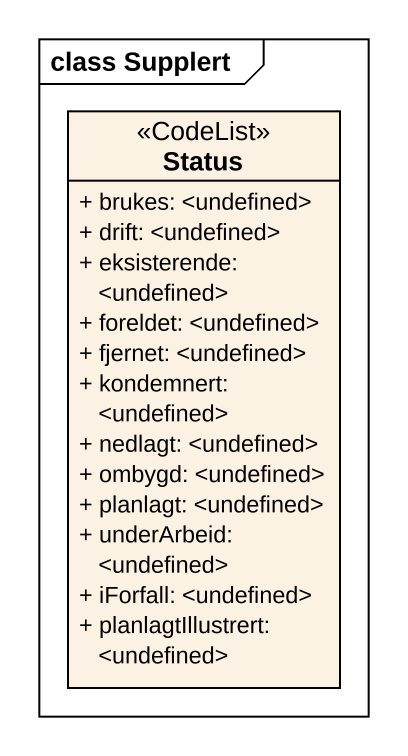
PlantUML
@startuml
mainframe class Supplert
hide circle
hide empty members
skinparam classAttributeIconSize 0
class Status <<CodeList>> {
  + brukes: <undefined>
  + drift: <undefined>
  + eksisterende: <undefined>
  + foreldet: <undefined>
  + fjernet: <undefined>
  + kondemnert: <undefined>
  + nedlagt: <undefined>
  + ombygd: <undefined>
  + planlagt: <undefined>
  + underArbeid: <undefined>
  + iForfall: <undefined>
  + planlagtIllustrert: <undefined>
}
@enduml
